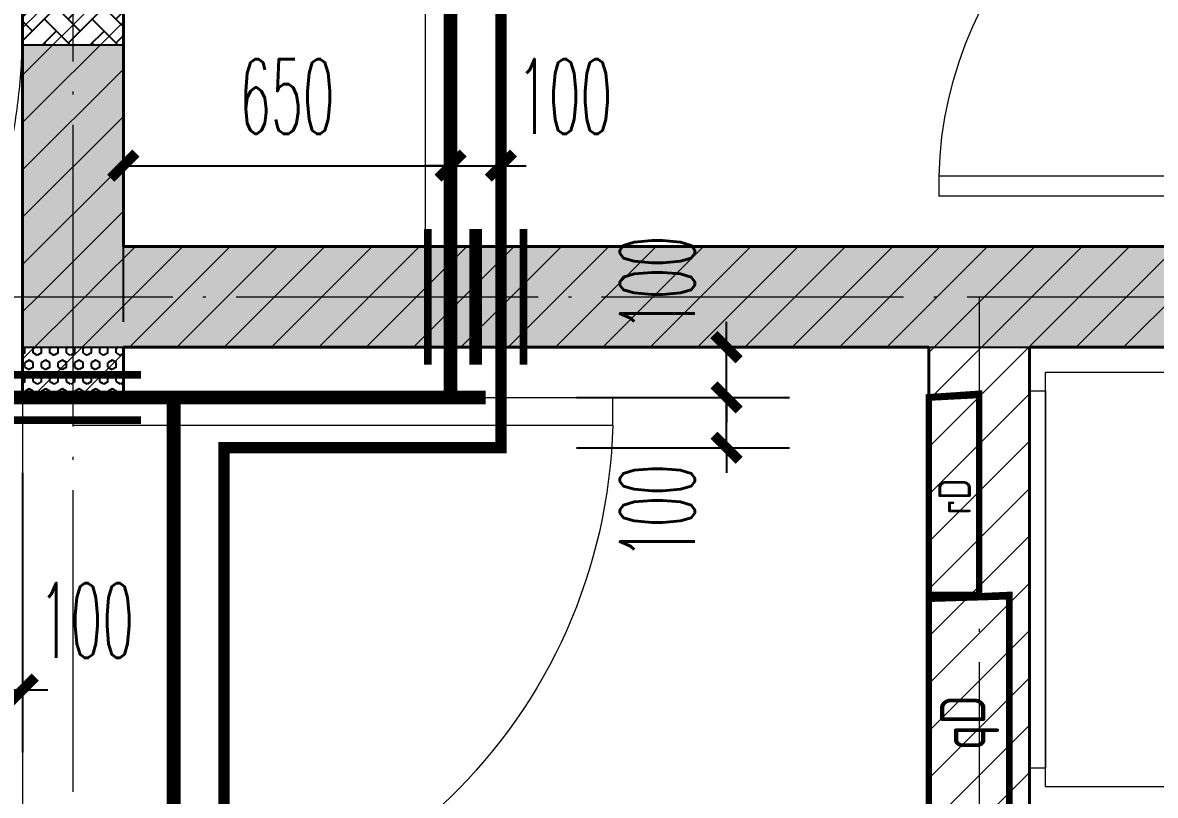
# Model space of a CAD drawing. Extents: x 27938 to 650306, y -92720 to 1524912.
# Drawn here: x 287117 to 289367, y 110715 to 112251 of the extents above; entities that cross this region are included whole.
import ezdxf

# ---------------------------------------------------------------- set-up
doc = ezdxf.new("R2010")
doc.units = 0
doc.header["$LTSCALE"] = 1000
doc.header["$MEASUREMENT"] = 0
doc.linetypes.add('DASH', pattern=[0.35, 0.25, -0.1])
doc.linetypes.add('DOTE', pattern=[2.4200000000000004, 2, -0.2, 0.02, -0.2])
for name, color, linetype in [('COLUMN', 9, 'Continuous'), ('PIPE-热给水', 5, 'RJ1'), ('PIPE-给水', 3, 'J1'), ('PUB_TEXT', 4, 'Continuous'), ('TWT_DIM', 3, 'Continuous'), ('VALVE_不分区给水', 7, 'Continuous'), ('保温', 6, 'Continuous')]:
    doc.layers.add(name, color=color, linetype=linetype)
for name, color, linetype, lineweight in [('DOTE', 19, 'DOTE', 9), ('EQUIP-消防', 3, 'Continuous', 20), ('LVTRY', 1, 'Continuous', 13), ('PUB_HATCH', 8, 'Continuous', 9), ('STAIR', 2, 'Continuous', 18), ('WALL', 9, 'Continuous', 40), ('WINDOW', 8, 'Continuous', 15)]:
    doc.layers.add(name, color=color, linetype=linetype, lineweight=lineweight)
doc.styles.add('_TCH_DIM_T3', font='SIMPLEX.shx', dxfattribs={"width": 0.4941176470588236, "bigfont": 'GBCBIG.shx'})
doc.styles.get("Standard").update_dxf_attribs({"font": 'gbenor.shx', "bigfont": 'gbcbig.shx'})
doc.styles.add('房间名称', font='TSSDENG', dxfattribs={"width": 0.8, "bigfont": 'HZTXT'})
doc.linetypes.add('J1', pattern='A,3,-0.2,["J1",Standard,S=0.25,R=0,X=-0.1,Y=-0.115],-0.35', length=3.55)
doc.linetypes.add('RJ1', pattern='A,3,-0.2,["RJ1",Standard,S=0.25,R=0,X=-0.1,Y=-0.115],-0.5', length=3.7)
doc.dimstyles.new('_TWT_ARCH&&50', dxfattribs={"dimtxt": 148.75, "dimasz": 50, "dimexe": 125, "dimexo": 150, "dimgap": 63.12500000000001, "dimtad": 1, "dimdec": 0, "dimzin": 0, "dimdsep": 46, "dimtxsty": '_TCH_DIM_T3', "dimblk": 'ARCHTICK', "dimcen": 0.09, "dimclrt": 7, "dimazin": 2, "dimtfac": 1, "dimtdec": 0, "dimtix": 1, "dimtmove": 2, "dimatfit": 3, "dimfxl": 1, "dimtolj": 1, "dimtzin": 0, "dimarcsym": 0})
pattern_1 = [(45, (0, 47.75), (-47.02260094890541, 47.02260094890542), [])]

# ---------------------------------------------------------------- blocks, each defined once
blk = doc.blocks.new('FGDGDRGSDGDG')
at = {"layer": 'DOTE', "linetype": 'DOTE', "ltscale": 0.3}
for p, q in [((505282.4698867749, 529998.4609255956), (505282.4698867745, 522348.4609178717)), ((488182.4698887547, 523848.4609176682), (546982.4698887588, 523848.4609176688)), ((507082.4698887558, 523848.4609176682), (507082.4698887556, 513948.4609178714))]:
    blk.add_line(p, q, dxfattribs=at)
blk = doc.blocks.new('A-Kitchen-7')
at = {"layer": 'LVTRY', "color": 0}
for p, q in [((-518.6581278588565, 779.725278688129), (-7.244008776673581, 834.3051076843403)), ((-7.244008776673581, 834.3051076843403), (-3.585880917788018, 810.5855355854728)), ((-3.585880917788018, 810.5855355854728), (-515, 756.005706589378)), ((-29.12075551546877, 766.9560861630598), (-35.20590834700852, 806.4126680237241)), ((-515, 756.005706589378), (-518.6581278588565, 779.725278688129)), ((-485.6368437646597, 760.5342107040924), (-484.9384396369278, 756.005706589378)), ((-29.12075551543967, 766.9560861630598), (-112.0975807690556, 756.005706589378)), ((515, 780), (-5.820766091346741e-11, 780)), ((0, 756.005706589378), (-5.820766091346741e-11, 780)), ((515, 756.005706589378), (515, 780)), ((515, 756.005706589378), (-515, 756.005706589378)), ((-515, 756.005706589378), (-515, 40)), ((515, 40), (515, 756.005706589378)), ((-515, 40), (515, 40))]:
    blk.add_line(p, q, dxfattribs=at)
blk.add_lwpolyline([(-468.9430810984049, 40), (-468.9430810984049, 0), (468.9430810984049, 0), (468.9430810984632, 40)], close=True, dxfattribs=at)
blk = doc.blocks.new('GDGDGDRGDG')
at = {"layer": 'LVTRY', "color": 0}
blk.add_lwpolyline([(501782.4698858307, 523948.4609176648), (501782.4698858315, 525748.4608911595), (500082.3728921729, 525748.4610990545)], dxfattribs=at)
at = {"layer": 'LVTRY', "color": 8, "extrusion": (0, 0, -1), "xscale": -0.7999999999883585, "yscale": 0.7999999999883585, "zscale": -0.7999999999883585, "rotation": 270}
blk.add_blockref('A-Kitchen-7', (-500582.4698887609, 523286.4609181132), dxfattribs=at)
blk = doc.blocks.new('gdfgdgdgr')
at = {"layer": 'PUB_HATCH'}
blk.add_hatch(color=256, dxfattribs=at).paths.add_polyline_path([(492277.5807611606, 527813.8539175214), (494977.5784848941, 527813.8539224755), (494977.5784848941, 528013.8539224754), (492477.5807611606, 528013.8539175214), (492477.5807611956, 528413.8545834351), (492277.5807611639, 528413.8545834351)])
at = {"layer": 'COLUMN', "color": 8}
for p, q in [((492477.5807611956, 528413.8545834351), (492277.5807611639, 528413.8545834351)), ((492277.5807611639, 528413.8545834351), (492277.5807611606, 527813.8539175214)), ((492477.5807611606, 528013.8539175214), (492477.5807611956, 528413.8545834351)), ((494977.5784848941, 528013.8539224754), (492477.5807611606, 528013.8539175214)), ((492277.5807611606, 527813.8539175214), (494977.5784848941, 527813.8539224755))]:
    blk.add_line(p, q, dxfattribs=at)
blk = doc.blocks.new('A$C263B1184')
at = {"layer": '保温', "linetype": 'ByBlock', "ltscale": 10}
h = blk.add_hatch(dxfattribs=at)
h.set_pattern_fill('AR-HBONE', color=251, scale=55)
h.set_pattern_definition([(45, (-503782.4698887531, -516048.4609178798), (0, 47.41575231924514), [100.584, -33.528]), (135, (-503758.7620287531, -516024.7530578797), (3.05311331771918e-15, 47.41575231924513), [100.584, -33.528])])
h.paths.add_polyline_path([(1399.901053234527, 8299.999897828966), (1399.901094640838, 8999.999290105829), (1599.901078331633, 8999.999486750748), (1599.901036925323, 8300.00009447377)])
at = {"layer": '保温', "linetype": 'Continuous', "ltscale": 10}
h = blk.add_hatch(dxfattribs=at)
h.set_pattern_fill('HEX', color=251, scale=10, angle=90, style=0)
h.set_pattern_definition([(90, (-503782.4698853028, -517398.4603122922), (-16.49778, 1.010197673501861e-15), [9.525, -19.05]), (210, (-503782.4698853028, -517398.4603122922), (8.248889999999996, -14.28749658604684), [9.525, -19.05]), (150, (-503782.4698853028, -517388.9353122922), (-8.248890000000003, -14.28749658604684), [9.525, -19.05])])
h.paths.add_polyline_path([(1399.901050500281, 7599.999898202543), (1399.901091190521, 7699.999895693327), (1599.901074881316, 7700.000092338363), (1599.901034191076, 7600.000094847346)])
blk = doc.blocks.new('GDGRDGDRGDFD')
at = {"layer": 'EQUIP-消防', "color": 0, "const_width": 12.82051282052028}
blk.add_lwpolyline([(136866.5605577994, 335507.811971089), (136366.5605577994, 335507.8119710906), (136366.5605577991, 335347.8119710904), (136866.5605577991, 335347.8119710888)], close=True, dxfattribs=at)
at = {"layer": 'PUB_TEXT', "color": 0, "style": '房间名称', "width": 0.8}
blk.add_text('qD', height=90, dxfattribs=at).set_placement((136565.0499633249, 335395.5346836653))
blk = doc.blocks.new('FSFSFSFSEG')
at = {"layer": 'EQUIP-消防', "color": 0, "const_width": 12.82051282052028}
blk.add_lwpolyline([(136866.5605577994, 335152.5449090759), (136466.5605577994, 335152.5449090774), (136466.5605577991, 335052.5449090772), (136866.5605577991, 335052.5449090757)], close=True, dxfattribs=at)
at = {"layer": 'PUB_TEXT', "color": 0, "style": '房间名称', "width": 0.8}
blk.add_text('rD', height=64.8, dxfattribs=at).set_placement((136633.7425204425, 335069.0046025831))
blk = doc.blocks.new('HFHFHTFCD')
at = {"color": 8, "rotation": 90}
for name, p in [('FSFSFSFSEG', (624069.1236115464, 235157.1646164441)), ('GDGRDGDRGDFD', (624424.390673558, 234757.164616444))]:
    blk.add_blockref(name, p, dxfattribs=at)
blk = doc.blocks.new('$VALVE$00000533')
at = {"ltscale": 0.5, "const_width": 25}
for points in [[(-225, 74.99999999999997), (225, 74.99999999999997)], [(-225, -75.00000000000003), (225, -75.00000000000003)]]:
    blk.add_lwpolyline(points, dxfattribs=at)
blk = doc.blocks.new('_ArchTick')
at = {"color": 0, "linetype": 'ByBlock', "const_width": 0.4}
blk.add_lwpolyline([(-0.5, -0.5), (0.5, 0.5)], dxfattribs=at)
blk = doc.blocks.new('*D258')
at = {"layer": 'Defpoints', "color": 0}
for p in [(288066.4823530015, 111505.851481683), (288514.8585244649, 111505.851481683), (288066.4823530015, 111405.8514817384)]:
    blk.add_point(p, dxfattribs=at)
at = {"layer": 'TWT_DIM', "color": 0, "lineweight": -2}
for p, q in [((288514.8585244649, 111505.851481683), (288514.8585244649, 111555.851481683)), ((288216.4823530015, 111505.851481683), (288639.8585244649, 111505.851481683)), ((288514.8585244649, 111405.8514817384), (288514.8585244649, 111505.851481683)), ((288216.4823530015, 111405.8514817384), (288639.8585244649, 111405.8514817384)), ((288514.8585244649, 111405.8514817384), (288514.8585244649, 111355.8514817384))]:
    blk.add_line(p, q, dxfattribs=at)
at = {"layer": 'TWT_DIM', "color": 0, "lineweight": -2, "xscale": 50, "yscale": 50, "zscale": 50}
for p, rotation in [((288514.8585244649, 111505.851481683), 270), ((288514.8585244649, 111405.8514817384), 90)]:
    blk.add_blockref('_ArchTick', p, dxfattribs=dict(at, rotation=rotation))
at = {"layer": 'TWT_DIM', "color": 7, "insert": (288377.3585244649, 111279.2351281082), "char_height": 148.75, "attachment_point": 5, "rotation": 90, "style": '_TCH_DIM_T3'}
blk.add_mtext('\\A1;100', dxfattribs=at)
blk = doc.blocks.new('*D259')
at = {"layer": 'Defpoints', "color": 0}
for p in [(288066.4823530015, 111605.851481738), (288514.8585244649, 111605.851481738), (288066.4823530015, 111505.851481683)]:
    blk.add_point(p, dxfattribs=at)
at = {"layer": 'TWT_DIM', "color": 0, "lineweight": -2}
for p, q in [((288514.8585244649, 111605.851481738), (288514.8585244649, 111655.851481738)), ((288216.4823530015, 111605.851481738), (288639.8585244649, 111605.851481738)), ((288514.8585244649, 111505.851481683), (288514.8585244649, 111605.851481738)), ((288216.4823530015, 111505.851481683), (288639.8585244649, 111505.851481683)), ((288514.8585244649, 111505.851481683), (288514.8585244649, 111455.851481683))]:
    blk.add_line(p, q, dxfattribs=at)
at = {"layer": 'TWT_DIM', "color": 0, "lineweight": -2, "xscale": 50, "yscale": 50, "zscale": 50}
for p, rotation in [((288514.8585244649, 111605.851481738), 270), ((288514.8585244649, 111505.851481683), 90)]:
    blk.add_blockref('_ArchTick', p, dxfattribs=dict(at, rotation=rotation))
at = {"layer": 'TWT_DIM', "color": 7, "insert": (288377.3585244649, 111732.4678353681), "char_height": 148.75, "attachment_point": 5, "rotation": 90, "style": '_TCH_DIM_T3'}
blk.add_mtext('\\A1;100', dxfattribs=at)
blk = doc.blocks.new('*D265')
at = {"layer": 'Defpoints', "color": 0}
for p in [(288066.4823526299, 111966.5516466917), (287966.4823508656, 111505.851481683), (288066.4823526299, 111505.851481683)]:
    blk.add_point(p, dxfattribs=at)
at = {"layer": 'TWT_DIM', "color": 0, "lineweight": -2}
for p, q in [((287966.4823508656, 111655.851481683), (287966.4823508656, 112091.5516466917)), ((288066.4823526299, 111655.851481683), (288066.4823526299, 112091.5516466917)), ((287966.4823508656, 111966.5516466917), (287916.4823508656, 111966.5516466917)), ((287966.4823508656, 111966.5516466917), (288066.4823526299, 111966.5516466917)), ((288066.4823526299, 111966.5516466917), (288116.4823526299, 111966.5516466917))]:
    blk.add_line(p, q, dxfattribs=at)
at = {"layer": 'TWT_DIM', "color": 0, "lineweight": -2, "xscale": 50, "yscale": 50, "zscale": 50}
blk.add_blockref('_ArchTick', (287966.4823508656, 111966.5516466917), dxfattribs=at)
at = {"layer": 'TWT_DIM', "color": 0, "lineweight": -2, "xscale": 50, "yscale": 50, "zscale": 50, "rotation": 180}
blk.add_blockref('_ArchTick', (288066.4823526299, 111966.5516466917), dxfattribs=at)
at = {"layer": 'TWT_DIM', "color": 7, "insert": (288193.09870626, 112104.0516466917), "char_height": 148.75, "attachment_point": 5, "style": '_TCH_DIM_T3'}
blk.add_mtext('\\A1;100', dxfattribs=at)
blk = doc.blocks.new('*D266')
at = {"layer": 'Defpoints', "color": 0}
for p in [(287966.4823508656, 111966.5516466917), (287316.5787009431, 111505.851481683), (287966.4823508656, 111505.851481683)]:
    blk.add_point(p, dxfattribs=at)
at = {"layer": 'TWT_DIM', "color": 0, "lineweight": -2}
for p, q in [((287316.5787009431, 111655.851481683), (287316.5787009431, 112091.5516466917)), ((287966.4823508656, 111655.851481683), (287966.4823508656, 112091.5516466917)), ((287316.5787009431, 111966.5516466917), (287966.4823508656, 111966.5516466917))]:
    blk.add_line(p, q, dxfattribs=at)
at = {"layer": 'TWT_DIM', "color": 0, "lineweight": -2, "xscale": 50, "yscale": 50, "zscale": 50, "rotation": 180}
blk.add_blockref('_ArchTick', (287316.5787009431, 111966.5516466917), dxfattribs=at)
at = {"layer": 'TWT_DIM', "color": 0, "lineweight": -2, "xscale": 50, "yscale": 50, "zscale": 50}
blk.add_blockref('_ArchTick', (287966.4823508656, 111966.5516466917), dxfattribs=at)
at = {"layer": 'TWT_DIM', "color": 7, "insert": (287641.5305259044, 112104.0516466917), "char_height": 148.75, "attachment_point": 5, "style": '_TCH_DIM_T3'}
blk.add_mtext('\\A1;650', dxfattribs=at)
blk = doc.blocks.new('*D343')
at = {"layer": 'Defpoints', "color": 0}
for p in [(287016.5787020634, 111505.851481683), (287116.5787009459, 111505.851481648), (287116.5787009459, 110924.9646529584)]:
    blk.add_point(p, dxfattribs=at)
at = {"layer": 'TWT_DIM', "color": 0, "lineweight": -2}
for p, q in [((287016.5787020634, 111355.851481683), (287016.5787020634, 110799.9646529584)), ((287116.5787009459, 111355.851481648), (287116.5787009459, 110799.9646529584)), ((287016.5787020634, 110924.9646529584), (286966.5787020634, 110924.9646529584)), ((287016.5787020634, 110924.9646529584), (287116.5787009459, 110924.9646529584)), ((287116.5787009459, 110924.9646529584), (287166.5787009459, 110924.9646529584))]:
    blk.add_line(p, q, dxfattribs=at)
at = {"layer": 'TWT_DIM', "color": 0, "lineweight": -2, "xscale": 50, "yscale": 50, "zscale": 50}
blk.add_blockref('_ArchTick', (287016.5787020634, 110924.9646529584), dxfattribs=at)
at = {"layer": 'TWT_DIM', "color": 0, "lineweight": -2, "xscale": 50, "yscale": 50, "zscale": 50, "rotation": 180}
blk.add_blockref('_ArchTick', (287116.5787009459, 110924.9646529584), dxfattribs=at)
at = {"layer": 'TWT_DIM', "color": 7, "insert": (287243.1950543727, 111062.4646528966), "char_height": 148.75, "attachment_point": 5, "style": '_TCH_DIM_T3'}
blk.add_mtext('\\A1;100', dxfattribs=at)
blk = doc.blocks.new('$DorLib2D$00000001')
for p, q in [((0.45, 0.9750000000000001), (0.5000000000000002, 0.9750000000000001)), ((0.45, 0), (0.45, 0.9750000000000001)), ((0.5, 0), (0.5, 0.9750000000000001)), ((0.5, 0), (0.45, 0))]:
    blk.add_line(p, q)
at = {"lineweight": 13}
blk.add_arc((0.475, 0), 0.975, 91.4692835813538, 180, dxfattribs=at)

msp = doc.modelspace()

# ---------------------------------------------------------------- hatches: boundary and pattern name
at = {"layer": 'PIPE-热给水'}
for points in [[(287516.4823530825, 111405.8514817394), (287516.4823530822, 111417.1014817384), (287505.2323530812, 111417.1014817394)], [(287516.4823530825, 111405.8514817394), (287505.2323530822, 111405.8514817384), (287505.2323530812, 111417.1014817394)], [(288066.4823530806, 111405.8514817394), (288077.7323530822, 111405.8514817475), (288077.7323530923, 111394.6014817394)], [(288066.4823530806, 111405.8514817394), (288066.4823530822, 111394.6014817384), (288077.7323530923, 111394.6014817394)]]:
    msp.add_hatch(color=256, dxfattribs=at).paths.add_polyline_path(points)
at = {"layer": 'PUB_HATCH'}
h = msp.add_hatch(dxfattribs=at)
h.set_pattern_fill('普通砖', color=256, scale=50, style=0)
h.set_pattern_definition(pattern_1)
h.paths.add_polyline_path([(287249.9120352609, 114305.8514839549), (287116.5787019272, 114305.8514839784), (287116.5787010159, 111705.8514837754), (287249.9120343491, 111705.8514837518), (287316.5787010516, 111805.8514837402), (287316.5787018928, 114205.8514839444)])
h = msp.add_hatch(dxfattribs=at)
h.set_pattern_fill('普通砖', color=256, scale=50, style=0)
h.set_pattern_definition(pattern_1)
h.paths.add_polyline_path([(287249.9120343491, 111705.8514837518), (287316.5787009799, 111605.8514837397), (288916.5787024691, 111605.8514837397), (289016.5787024676, 111672.5181504072), (289016.5787024676, 111805.8514837403), (287316.5787010516, 111805.8514837402)])
h = msp.add_hatch(dxfattribs=at)
h.set_pattern_fill('普通砖', color=256, scale=50, style=0)
h.set_pattern_definition(pattern_1)
h.paths.add_polyline_path([(289016.5787024676, 111672.5181504072), (289116.5787024661, 111605.8514837416), (289816.5787024733, 111605.8514837416), (289616.5787024723, 111805.8514837402), (289016.5787024676, 111805.8514837403)])
h = msp.add_hatch(dxfattribs=at)
h.set_pattern_fill('普通砖', color=256, scale=50, style=0)
h.set_pattern_definition(pattern_1)
h.paths.add_polyline_path([(287116.5787010159, 111705.8514837754), (287116.5787009455, 111505.8514805006), (287316.5787009468, 111505.8514804305), (287316.5787009799, 111605.8514837397), (287249.9120343491, 111705.8514837518)])
h = msp.add_hatch(dxfattribs=at)
h.set_pattern_fill('普通砖', color=256, scale=50, style=0)
h.set_pattern_definition(pattern_1)
h.paths.add_polyline_path([(289016.5787024676, 111672.5181504072), (288916.5787024691, 111605.8514837397), (288916.5787024676, 110105.8514833301), (289116.5787024676, 110105.8514833301), (289116.5787024661, 111605.8514837416)])

# ---------------------------------------------------------------- linework, layer by layer
at = {"layer": 'PIPE-热给水', "ltscale": 0.5, "const_width": 22.5}
for points in [[(288066.4823530822, 111405.8514817384), (288066.4823519529, 112805.8514837803)], [(288066.4823530822, 111405.8514817384), (287516.4823530822, 111405.8514817384)], [(287516.4823530822, 111405.8514817384), (287516.4823530822, 109905.8514839436)]]:
    msp.add_lwpolyline(points, dxfattribs=at)
at = {"layer": 'PIPE-给水', "ltscale": 0.5, "const_width": 27.5}
for points in [[(287966.4823508656, 112705.8514838744), (287966.4823508656, 111505.8514816822)], [(287416.5787018175, 111505.851481683), (287016.5787020634, 111505.851481683)], [(287416.5787018175, 111505.851481683), (287416.5764124288, 110005.8506297827)], [(287416.5787018175, 111505.851481683), (287966.4823508656, 111505.851481683)], [(288036.4724177184, 111505.851481683), (287966.4823508656, 111505.851481683)]]:
    msp.add_lwpolyline(points, dxfattribs=at)
at = {"layer": 'STAIR', "color": 8, "linetype": 'DASH'}
msp.add_lwpolyline([(284516.578702273, 112245.8569590169, 0.4142135623699036), (285766.578702273, 110995.8569590306), (285866.578702285, 110995.8569590306, 0.4142135623699035), (287116.578702285, 112245.8569590169)], format="xyb", dxfattribs=at)
at = {"layer": 'WALL', "color": 8}
for p, q in [((287116.5787019272, 114305.8514839784), (287116.5787010159, 111705.8514837754)), ((287316.5787018928, 114205.8514839444), (287316.5787010516, 111805.8514837402)), ((287316.5787010516, 111805.8514837402), (289016.5787024676, 111805.8514837403)), ((289016.5787024676, 111805.8514837403), (289616.5787024723, 111805.8514837402)), ((287116.5787010159, 111705.8514837754), (287116.5787009455, 111505.8514805006)), ((287316.5787009799, 111605.8514837397), (288916.5787024691, 111605.8514837397)), ((287316.5787009468, 111505.8514804305), (287316.5787009799, 111605.8514837397)), ((288916.5787024691, 111605.8514837397), (288916.5787024676, 110105.8514833301)), ((289116.5787024661, 111605.8514837416), (289116.5787024676, 110105.8514833301)), ((289116.5787024661, 111605.8514837416), (289816.5787024733, 111605.8514837416)), ((287116.5787009455, 111505.8514805006), (287316.5787009468, 111505.8514804305))]:
    msp.add_line(p, q, dxfattribs=at)
at = {"layer": 'WINDOW', "color": 8}
msp.add_line((287116.5787009458, 111505.8514804993), (287116.5787005603, 110405.8514804993), dxfattribs=at)

# ---------------------------------------------------------------- block references
msp.add_blockref('FGDGDRGSDGDG', (-218065.8911862843, -412142.609433928))
at = {"color": 8}
for name, p in [('gdfgdgdgr', (-205160.8093131861, -416208.002437526)), ('A$C263B1184', (285716.5787024679, 103905.8514839506)), ('HFHFHTFCD', (0, -260517.8733398661))]:
    msp.add_blockref(name, p, dxfattribs=at)
at = {"color": 8, "xscale": -1}
msp.add_blockref('GDGDGDRGDG', (789699.0485912269, -412142.609433928), dxfattribs=at)
at = {"layer": 'VALVE_不分区给水', "xscale": 0.6, "yscale": -0.6, "zscale": 0.6}
for p, rotation in [((287966.4823508656, 111705.8514837403, 3000), 90.00000000000001), ((288066.4823528076, 111705.8514868975, 3000), 90.00000000000001), ((287216.5787004904, 111505.851481683, 3000), 180)]:
    msp.add_blockref('$VALVE$00000533', p, dxfattribs=dict(at, rotation=rotation))
at = {"layer": 'WINDOW', "color": 8}
for p, xscale, yscale, zscale, rotation in [((289716.5787024723, 112305.8514844103), 800, -800, 800, 270), ((287216.578700753, 110955.8514804642), -1100, 1100, -1100, 269.9999999799185)]:
    msp.add_blockref('$DorLib2D$00000001', p, dxfattribs=dict(at, xscale=xscale, yscale=yscale, zscale=zscale, rotation=rotation))

# ---------------------------------------------------------------- dimensions: what is measured, and where the dimension line sits
at = {"layer": 'TWT_DIM'}
dim = msp.add_aligned_dim(p1=(287316.5787009431, 111505.851481683), p2=(287966.4823508656, 111505.851481683), distance=460.70016500870406, dimstyle='_TWT_ARCH&&50', dxfattribs=at)
dim.commit()
dim.dimension.update_dxf_attribs({"geometry": '*D266', "text_midpoint": (287641.5305259044, 112104.0516466917)})
for base, p1, p2, angle, picture, middle in [((288066.4823526299, 111966.5516466917), (287966.4823508656, 111505.851481683), (288066.4823526299, 111505.851481683), 0, '*D265', (288193.09870626, 112104.0516466917)), ((288514.8585244649, 111605.851481738), (288066.4823530015, 111505.851481683), (288066.4823530015, 111605.851481738), 90, '*D259', (288377.3585244649, 111732.4678353681)), ((288514.8585244649, 111505.851481683), (288066.4823530015, 111405.8514817384), (288066.4823530015, 111505.851481683), 90, '*D258', (288377.3585244649, 111279.2351281082)), ((287116.5787009459, 110924.9646529584), (287016.5787020634, 111505.851481683), (287116.5787009459, 111505.851481648), 359.999999979948, '*D343', (287243.1950543727, 111062.4646528966))]:
    dim = msp.add_linear_dim(base=base, p1=p1, p2=p2, angle=angle, dimstyle='_TWT_ARCH&&50', dxfattribs=at)
    dim.commit()
    dim.dimension.update_dxf_attribs({"geometry": picture, "text_midpoint": middle, "dimtype": 129})

doc.saveas('drawing.dxf')
